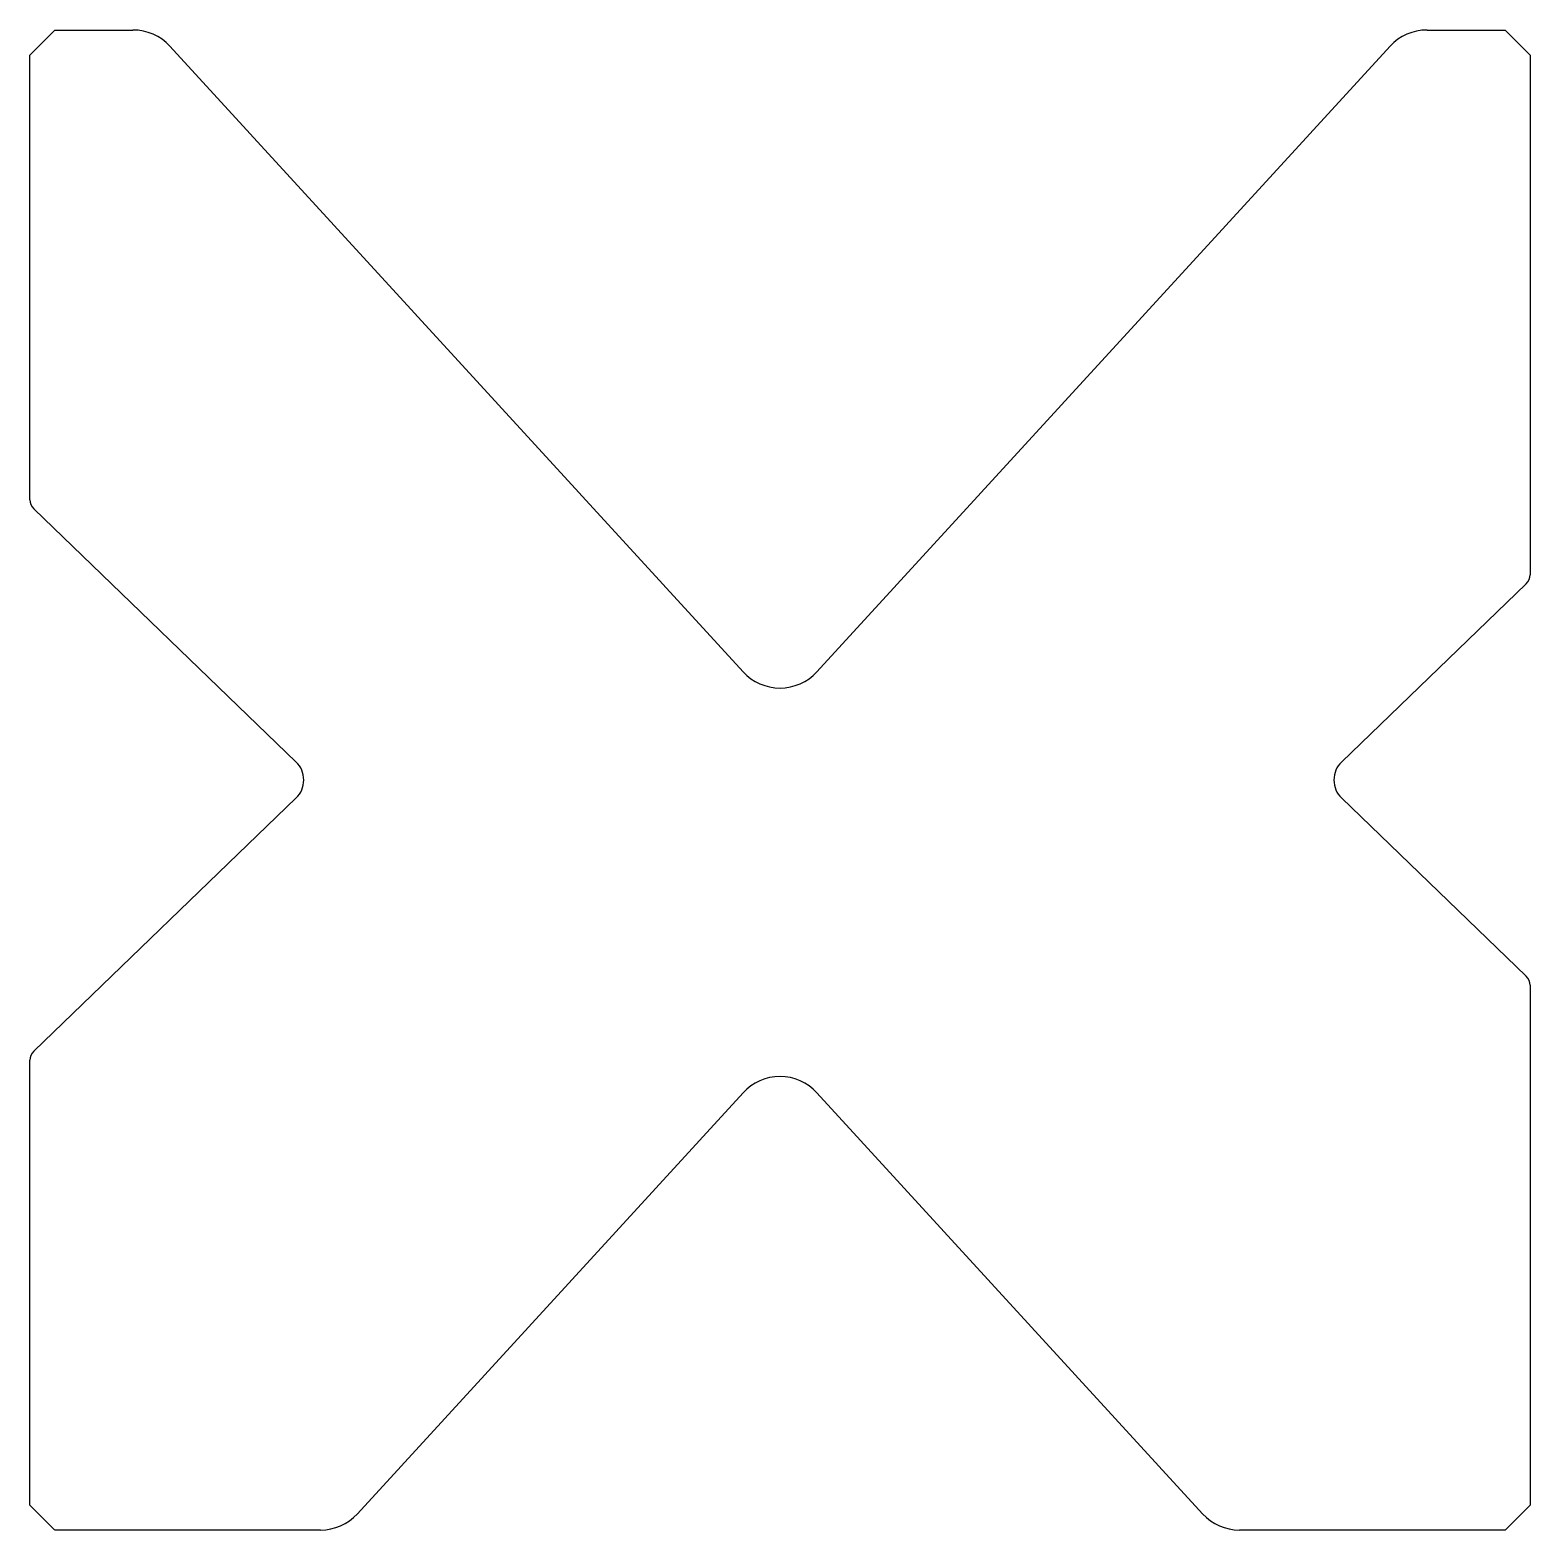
# Model space of a CAD drawing. Header units: metres. Extents: x -30 to 30, y -18.1 to 41.9.
import ezdxf

# ---------------------------------------------------------------- set-up
doc = ezdxf.new("R2010")
doc.units = ezdxf.units.M

msp = doc.modelspace()

# ---------------------------------------------------------------- linework, layer by layer
for p, q in [((-29, 41.862476), (-30, 40.862476)), ((-29, 41.862476), (-25.880021, 41.862476)), ((25.880021, 41.862476), (29, 41.862476)), ((30, 40.862476), (29, 41.862476)), ((-30, 23.074713), (-30, 40.862476)), ((-24.405466, 41.213656), (-1.474555, 16.188957)), ((1.474555, 16.188957), (24.405466, 41.213656)), ((30, 40.862476), (30, 20.074713)), ((-19.354065, 12.581815), (-29.847329, 22.715043)), ((29.847329, 19.715043), (22.460656, 12.581815)), ((-29.847329, 1.009908), (-19.354065, 11.143136)), ((22.460656, 11.143136), (29.847329, 4.009908)), ((30, 3.650238), (30, -17.137524)), ((-30, -17.137524), (-30, 0.650238)), ((-1.474555, -0.64882), (-16.905466, -17.488705)), ((16.905466, -17.488705), (1.474555, -0.64882)), ((-30, -17.137524), (-29, -18.137524)), ((29, -18.137524), (30, -17.137524)), ((-18.380021, -18.137524), (-29, -18.137524)), ((29, -18.137524), (18.380021, -18.137524))]:
    msp.add_line(p, q)
for centre, radius, start, end in [((-25.880021, 39.862476), 2, 42.5, 90), ((25.880021, 39.862476), 2, 90, 137.5), ((-29.5, 23.074713), 0.5, 180, 226), ((29.5, 20.074713), 0.5, 314, 360), ((0, 17.540138), 2, 222.5, 317.5), ((-20.048723, 11.862476), 1, 314, 46), ((23.155314, 11.862476), 1, 134, 226), ((29.5, 3.650238), 0.5, 0, 46), ((-29.5, 0.650238), 0.5, 134, 180), ((0, -2), 2, 42.5, 137.5), ((-18.380021, -16.137524), 2, 270, 317.5), ((18.380021, -16.137524), 2, 222.5, 270)]:
    msp.add_arc(centre, radius, start, end)

doc.saveas('drawing.dxf')
